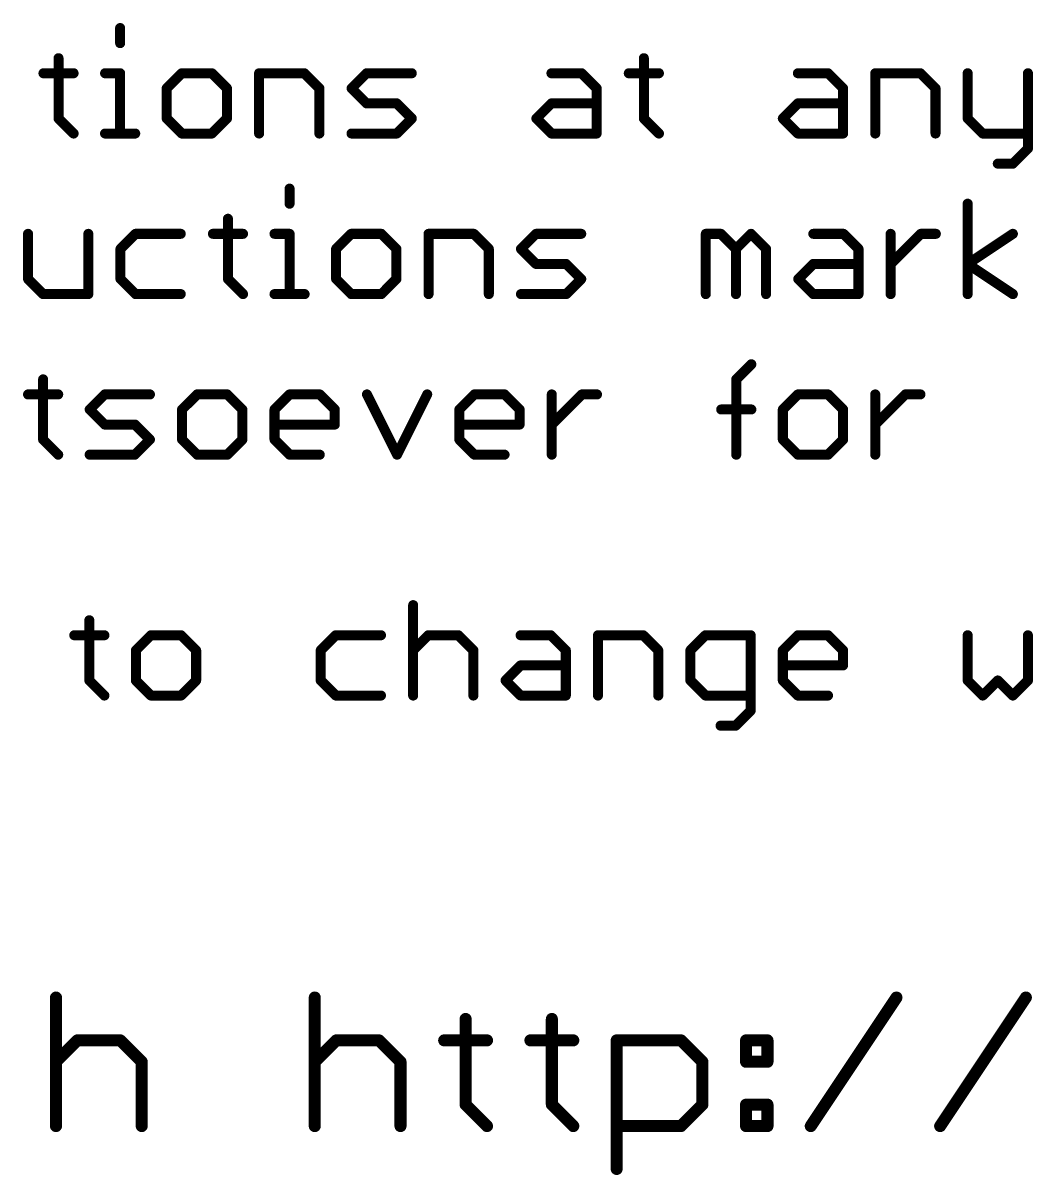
# Model space of a CAD drawing. Extents: x -20 to 130, y -23 to 56.
# Drawn here: x 47.83 to 60.61, y -23.4 to -8.83 of the extents above; entities that cross this region are included whole.
import ezdxf

# ---------------------------------------------------------------- set-up
doc = ezdxf.new("R2010")
doc.units = 0
doc.layers.add('1', color=22, linetype='CONTINUOUS')

msp = doc.modelspace()

# ---------------------------------------------------------------- linework, layer by layer
at = {"layer": '1'}
for points, const_width in [([(49.0873, -8.8889, 1), (49.0238, -8.8889)], 0.0635), ([(49.0238, -9.0795, 1), (49.0873, -9.0795)], 0.0635), ([(48.3077, -9.2702, 1), (48.2442, -9.2702)], 0.0635), ([(55.7139, -9.2702, 1), (55.6504, -9.2702)], 0.0635), ([(48.0853, -9.4291, 1), (48.0853, -9.4926)], 0.0635), ([(48.4666, -9.4926, 1), (48.4666, -9.4291)], 0.0635), ([(48.8649, -9.4291, 1), (48.8649, -9.4926)], 0.0635), ([(49.0873, -9.4609, 1), (49.0238, -9.4609)], 0.0635), ([(49.0556, -9.4926, 1), (49.0556, -9.4291)], 0.0635), ([(49.8352, -9.4291, 1), (49.8352, -9.4926)], 0.0635), ([(49.8576, -9.4833, 1), (49.8127, -9.4384)], 0.0635), ([(50.2389, -9.4384, 1), (50.194, -9.4833)], 0.0635), ([(50.2165, -9.4926, 1), (50.2165, -9.4291)], 0.0635), ([(50.8456, -9.4609, 1), (50.7821, -9.4609)], 0.0635), ([(50.8139, -9.4291, 1), (50.8139, -9.4926)], 0.0635), ([(51.4083, -9.4384, 1), (51.3634, -9.4833)], 0.0635), ([(51.3859, -9.4926, 1), (51.3859, -9.4291)], 0.0635), ([(52.174, -9.4291, 1), (52.174, -9.4926)], 0.0635), ([(52.1964, -9.4833, 1), (52.1515, -9.4384)], 0.0635), ([(52.7459, -9.4926, 1), (52.7459, -9.4291)], 0.0635), ([(54.5128, -9.4291, 1), (54.5128, -9.4926)], 0.0635), ([(54.9165, -9.4384, 1), (54.8716, -9.4833)], 0.0635), ([(54.8941, -9.4926, 1), (54.8941, -9.4291)], 0.0635), ([(55.4915, -9.4291, 1), (55.4915, -9.4926)], 0.0635), ([(55.8728, -9.4926, 1), (55.8728, -9.4291)], 0.0635), ([(57.6311, -9.4291, 1), (57.6311, -9.4926)], 0.0635), ([(58.0349, -9.4384, 1), (57.99, -9.4833)], 0.0635), ([(58.0125, -9.4926, 1), (58.0125, -9.4291)], 0.0635), ([(58.6416, -9.4609, 1), (58.5781, -9.4609)], 0.0635), ([(58.6099, -9.4291, 1), (58.6099, -9.4926)], 0.0635), ([(59.2043, -9.4384, 1), (59.1594, -9.4833)], 0.0635), ([(59.1819, -9.4926, 1), (59.1819, -9.4291)], 0.0635), ([(59.811, -9.4609, 1), (59.7475, -9.4609)], 0.0635), ([(60.5737, -9.4609, 1), (60.5102, -9.4609)], 0.0635), ([(49.6763, -9.6515, 1), (49.6127, -9.6515)], 0.0635), ([(49.622, -9.6291, 1), (49.667, -9.674)], 0.0635), ([(50.4389, -9.6515, 1), (50.3754, -9.6515)], 0.0635), ([(50.3847, -9.674, 1), (50.4296, -9.6291)], 0.0635), ([(51.6083, -9.6515, 1), (51.5448, -9.6515)], 0.0635), ([(51.5541, -9.674, 1), (51.599, -9.6291)], 0.0635), ([(52.0057, -9.6291, 1), (51.9608, -9.674)], 0.0635), ([(51.9608, -9.6291, 1), (52.0057, -9.674)], 0.0635), ([(55.1165, -9.6515, 1), (55.053, -9.6515)], 0.0635), ([(55.0623, -9.674, 1), (55.1072, -9.6291)], 0.0635), ([(58.2349, -9.6515, 1), (58.1714, -9.6515)], 0.0635), ([(58.1807, -9.674, 1), (58.2256, -9.6291)], 0.0635), ([(59.4043, -9.6515, 1), (59.3408, -9.6515)], 0.0635), ([(59.3501, -9.674, 1), (59.395, -9.6291)], 0.0635), ([(52.174, -9.8104, 1), (52.174, -9.8739)], 0.0635), ([(52.1515, -9.8646, 1), (52.1964, -9.8197)], 0.0635), ([(52.5777, -9.8197, 1), (52.5328, -9.8646)], 0.0635), ([(52.5553, -9.8739, 1), (52.5553, -9.8104)], 0.0635), ([(54.5128, -9.8104, 1), (54.5128, -9.8739)], 0.0635), ([(54.5352, -9.8646, 1), (54.4903, -9.8197)], 0.0635), ([(55.0847, -9.8739, 1), (55.0847, -9.8104)], 0.0635), ([(57.6311, -9.8104, 1), (57.6311, -9.8739)], 0.0635), ([(57.6536, -9.8646, 1), (57.6087, -9.8197)], 0.0635), ([(58.2031, -9.8739, 1), (58.2031, -9.8104)], 0.0635), ([(48.2442, -10.0328, 1), (48.3077, -10.0328)], 0.0635), ([(48.2984, -10.0104, 1), (48.2535, -10.0553)], 0.0635), ([(49.6127, -10.0328, 1), (49.6763, -10.0328)], 0.0635), ([(49.667, -10.0104, 1), (49.622, -10.0553)], 0.0635), ([(50.3754, -10.0328, 1), (50.4389, -10.0328)], 0.0635), ([(50.4296, -10.0553, 1), (50.3847, -10.0104)], 0.0635), ([(52.7684, -10.0553, 1), (52.7235, -10.0104)], 0.0635), ([(52.7235, -10.0553, 1), (52.7684, -10.0104)], 0.0635), ([(54.3445, -10.0104, 1), (54.2996, -10.0553)], 0.0635), ([(54.2996, -10.0104, 1), (54.3445, -10.0553)], 0.0635), ([(55.6504, -10.0328, 1), (55.7139, -10.0328)], 0.0635), ([(55.7046, -10.0104, 1), (55.6597, -10.0553)], 0.0635), ([(57.4629, -10.0104, 1), (57.418, -10.0553)], 0.0635), ([(57.418, -10.0104, 1), (57.4629, -10.0553)], 0.0635), ([(59.7475, -10.0328, 1), (59.811, -10.0328)], 0.0635), ([(59.8017, -10.0104, 1), (59.7568, -10.0553)], 0.0635), ([(48.4442, -10.246, 1), (48.4891, -10.201)], 0.0635), ([(48.8649, -10.1918, 1), (48.8649, -10.2553)], 0.0635), ([(49.0238, -10.2235, 1), (49.0873, -10.2235)], 0.0635), ([(49.2462, -10.2553, 1), (49.2462, -10.1918)], 0.0635), ([(49.8352, -10.1918, 1), (49.8352, -10.2553)], 0.0635), ([(49.8127, -10.246, 1), (49.8576, -10.201)], 0.0635), ([(50.194, -10.201, 1), (50.2389, -10.246)], 0.0635), ([(50.2165, -10.2553, 1), (50.2165, -10.1918)], 0.0635), ([(50.7821, -10.2235, 1), (50.8456, -10.2235)], 0.0635), ([(51.5448, -10.2235, 1), (51.6083, -10.2235)], 0.0635), ([(51.9833, -10.1918, 1), (51.9833, -10.2553)], 0.0635), ([(52.5328, -10.201, 1), (52.5777, -10.246)], 0.0635), ([(52.5553, -10.2553, 1), (52.5553, -10.1918)], 0.0635), ([(54.5128, -10.1918, 1), (54.5128, -10.2553)], 0.0635), ([(54.4903, -10.246, 1), (54.5352, -10.201)], 0.0635), ([(55.053, -10.2235, 1), (55.1165, -10.2235)], 0.0635), ([(55.0847, -10.2553, 1), (55.0847, -10.1918)], 0.0635), ([(55.8504, -10.246, 1), (55.8953, -10.201)], 0.0635), ([(57.6311, -10.1918, 1), (57.6311, -10.2553)], 0.0635), ([(57.6087, -10.246, 1), (57.6536, -10.201)], 0.0635), ([(58.1714, -10.2235, 1), (58.2349, -10.2235)], 0.0635), ([(58.2031, -10.2553, 1), (58.2031, -10.1918)], 0.0635), ([(58.5781, -10.2235, 1), (58.6416, -10.2235)], 0.0635), ([(59.3408, -10.2235, 1), (59.4043, -10.2235)], 0.0635), ([(59.9699, -10.1918, 1), (59.9699, -10.2553)], 0.0635), ([(59.9475, -10.246, 1), (59.9924, -10.201)], 0.0635), ([(60.5419, -10.2553, 1), (60.5419, -10.1918)], 0.0635), ([(60.5102, -10.4142, 1), (60.5737, -10.4142)], 0.0635), ([(60.5644, -10.4366, 1), (60.5195, -10.3917)], 0.0635), ([(60.1606, -10.5731, 1), (60.1606, -10.6366)], 0.0635), ([(60.3288, -10.5824, 1), (60.3737, -10.6273)], 0.0635), ([(60.3513, -10.6366, 1), (60.3513, -10.5731)], 0.0635), ([(51.2312, -10.9209, 1), (51.1677, -10.9209)], 0.0635), ([(59.811, -11.1115, 1), (59.7475, -11.1115)], 0.0635), ([(51.1677, -11.1115, 1), (51.2312, -11.1115)], 0.0635), ([(50.4516, -11.3022, 1), (50.3881, -11.3022)], 0.0635), ([(47.9222, -11.4929, 1), (47.8587, -11.4929)], 0.0635), ([(48.6848, -11.4929, 1), (48.6213, -11.4929)], 0.0635), ([(49.2505, -11.4611, 1), (49.2505, -11.5246)], 0.0635), ([(49.2729, -11.5153, 1), (49.228, -11.4704)], 0.0635), ([(49.8225, -11.5246, 1), (49.8225, -11.4611)], 0.0635), ([(50.2292, -11.4611, 1), (50.2292, -11.5246)], 0.0635), ([(50.6105, -11.5246, 1), (50.6105, -11.4611)], 0.0635), ([(51.0088, -11.4611, 1), (51.0088, -11.5246)], 0.0635), ([(51.2312, -11.4929, 1), (51.1677, -11.4929)], 0.0635), ([(51.1995, -11.5246, 1), (51.1995, -11.4611)], 0.0635), ([(51.9791, -11.4611, 1), (51.9791, -11.5246)], 0.0635), ([(52.0015, -11.5153, 1), (51.9566, -11.4704)], 0.0635), ([(52.3828, -11.4704, 1), (52.3379, -11.5153)], 0.0635), ([(52.3604, -11.5246, 1), (52.3604, -11.4611)], 0.0635), ([(52.9895, -11.4929, 1), (52.926, -11.4929)], 0.0635), ([(52.9578, -11.4611, 1), (52.9578, -11.5246)], 0.0635), ([(53.5522, -11.4704, 1), (53.5073, -11.5153)], 0.0635), ([(53.5298, -11.5246, 1), (53.5298, -11.4611)], 0.0635), ([(54.3178, -11.4611, 1), (54.3178, -11.5246)], 0.0635), ([(54.3403, -11.5153, 1), (54.2954, -11.4704)], 0.0635), ([(54.8898, -11.5246, 1), (54.8898, -11.4611)], 0.0635), ([(56.4977, -11.4929, 1), (56.4342, -11.4929)], 0.0635), ([(56.466, -11.4611, 1), (56.466, -11.5246)], 0.0635), ([(56.6791, -11.4704, 1), (56.6342, -11.5153)], 0.0635), ([(56.6566, -11.5246, 1), (56.6566, -11.4611)], 0.0635), ([(57.0604, -11.4704, 1), (57.0155, -11.5153)], 0.0635), ([(57.0604, -11.5153, 1), (57.0155, -11.4704)], 0.0635), ([(57.826, -11.4611, 1), (57.826, -11.5246)], 0.0635), ([(58.2298, -11.4704, 1), (58.1849, -11.5153)], 0.0635), ([(58.2074, -11.5246, 1), (58.2074, -11.4611)], 0.0635), ([(58.8365, -11.4929, 1), (58.773, -11.4929)], 0.0635), ([(59.1861, -11.4611, 1), (59.1861, -11.5246)], 0.0635), ([(59.2085, -11.5153, 1), (59.1636, -11.4704)], 0.0635), ([(59.3768, -11.5246, 1), (59.3768, -11.4611)], 0.0635), ([(60.3689, -11.5193, 1), (60.3336, -11.4664)], 0.0635), ([(49.0916, -11.6835, 1), (49.0281, -11.6835)], 0.0635), ([(49.0373, -11.6611, 1), (49.0823, -11.706)], 0.0635), ([(51.8201, -11.6835, 1), (51.7566, -11.6835)], 0.0635), ([(51.7659, -11.6611, 1), (51.8108, -11.706)], 0.0635), ([(52.5828, -11.6835, 1), (52.5193, -11.6835)], 0.0635), ([(52.5286, -11.706, 1), (52.5735, -11.6611)], 0.0635), ([(53.7522, -11.6835, 1), (53.6887, -11.6835)], 0.0635), ([(53.698, -11.706, 1), (53.7429, -11.6611)], 0.0635), ([(54.1496, -11.6611, 1), (54.1047, -11.706)], 0.0635), ([(54.1047, -11.6611, 1), (54.1496, -11.706)], 0.0635), ([(56.8791, -11.6835, 1), (56.8156, -11.6835)], 0.0635), ([(56.8249, -11.6611, 1), (56.8698, -11.706)], 0.0635), ([(56.8249, -11.706, 1), (56.8698, -11.6611)], 0.0635), ([(57.2604, -11.6835, 1), (57.1969, -11.6835)], 0.0635), ([(57.2062, -11.706, 1), (57.2511, -11.6611)], 0.0635), ([(58.4298, -11.6835, 1), (58.3663, -11.6835)], 0.0635), ([(58.3756, -11.706, 1), (58.4205, -11.6611)], 0.0635), ([(54.3178, -11.8424, 1), (54.3178, -11.9059)], 0.0635), ([(54.2954, -11.8966, 1), (54.3403, -11.8517)], 0.0635), ([(54.7216, -11.8517, 1), (54.6767, -11.8966)], 0.0635), ([(54.6992, -11.9059, 1), (54.6992, -11.8424)], 0.0635), ([(57.826, -11.8424, 1), (57.826, -11.9059)], 0.0635), ([(57.8485, -11.8966, 1), (57.8036, -11.8517)], 0.0635), ([(58.398, -11.9059, 1), (58.398, -11.8424)], 0.0635), ([(58.7823, -11.8517, 1), (58.8272, -11.8966)], 0.0635), ([(59.7969, -11.8478, 1), (59.7617, -11.9006)], 0.0635), ([(59.7617, -11.8478, 1), (59.7969, -11.9006)], 0.0635), ([(47.8587, -12.0648, 1), (47.9222, -12.0648)], 0.0635), ([(47.9129, -12.0424, 1), (47.868, -12.0873)], 0.0635), ([(49.0823, -12.0424, 1), (49.0373, -12.0873)], 0.0635), ([(49.0281, -12.0648, 1), (49.0916, -12.0648)], 0.0635), ([(50.3881, -12.0648, 1), (50.4516, -12.0648)], 0.0635), ([(50.4423, -12.0424, 1), (50.3974, -12.0873)], 0.0635), ([(51.7566, -12.0648, 1), (51.8201, -12.0648)], 0.0635), ([(51.8108, -12.0424, 1), (51.7659, -12.0873)], 0.0635), ([(52.5193, -12.0648, 1), (52.5828, -12.0648)], 0.0635), ([(52.5735, -12.0873, 1), (52.5286, -12.0424)], 0.0635), ([(54.9123, -12.0873, 1), (54.8674, -12.0424)], 0.0635), ([(54.8674, -12.0873, 1), (54.9123, -12.0424)], 0.0635), ([(57.6578, -12.0424, 1), (57.6129, -12.0873)], 0.0635), ([(57.6129, -12.0424, 1), (57.6578, -12.0873)], 0.0635), ([(48.0811, -12.2238, 1), (48.0811, -12.2873)], 0.0635), ([(48.0586, -12.278, 1), (48.1035, -12.233)], 0.0635), ([(48.6213, -12.2555, 1), (48.6848, -12.2555)], 0.0635), ([(48.6531, -12.2873, 1), (48.6531, -12.2238)], 0.0635), ([(49.2505, -12.2238, 1), (49.2505, -12.2873)], 0.0635), ([(49.228, -12.278, 1), (49.2729, -12.233)], 0.0635), ([(49.8225, -12.2873, 1), (49.8225, -12.2238)], 0.0635), ([(50.5881, -12.278, 1), (50.633, -12.233)], 0.0635), ([(51.0088, -12.2238, 1), (51.0088, -12.2873)], 0.0635), ([(51.1677, -12.2555, 1), (51.2312, -12.2555)], 0.0635), ([(51.3901, -12.2873, 1), (51.3901, -12.2238)], 0.0635), ([(51.9791, -12.2238, 1), (51.9791, -12.2873)], 0.0635), ([(51.9566, -12.278, 1), (52.0015, -12.233)], 0.0635), ([(52.3379, -12.233, 1), (52.3828, -12.278)], 0.0635), ([(52.3604, -12.2873, 1), (52.3604, -12.2238)], 0.0635), ([(52.926, -12.2555, 1), (52.9895, -12.2555)], 0.0635), ([(53.6887, -12.2555, 1), (53.7522, -12.2555)], 0.0635), ([(54.1272, -12.2238, 1), (54.1272, -12.2873)], 0.0635), ([(54.6767, -12.233, 1), (54.7216, -12.278)], 0.0635), ([(54.6992, -12.2873, 1), (54.6992, -12.2238)], 0.0635), ([(56.4342, -12.2555, 1), (56.4977, -12.2555)], 0.0635), ([(56.8156, -12.2555, 1), (56.8791, -12.2555)], 0.0635), ([(57.1969, -12.2555, 1), (57.2604, -12.2555)], 0.0635), ([(57.826, -12.2238, 1), (57.826, -12.2873)], 0.0635), ([(57.8036, -12.278, 1), (57.8485, -12.233)], 0.0635), ([(58.3663, -12.2555, 1), (58.4298, -12.2555)], 0.0635), ([(58.398, -12.2873, 1), (58.398, -12.2238)], 0.0635), ([(58.773, -12.2555, 1), (58.8365, -12.2555)], 0.0635), ([(59.7475, -12.2555, 1), (59.811, -12.2555)], 0.0635), ([(60.3336, -12.2819, 1), (60.3689, -12.2291)], 0.0635), ([(57.0647, -13.166, 1), (57.0197, -13.1211)], 0.0635), ([(48.1128, -13.3342, 1), (48.0493, -13.3342)], 0.0635), ([(56.8833, -13.3342, 1), (56.8198, -13.3342)], 0.0635), ([(56.8291, -13.3117, 1), (56.874, -13.3566)], 0.0635), ([(47.8904, -13.4931, 1), (47.8904, -13.5566)], 0.0635), ([(48.2717, -13.5566, 1), (48.2717, -13.4931)], 0.0635), ([(48.8607, -13.4931, 1), (48.8607, -13.5566)], 0.0635), ([(48.8831, -13.5473, 1), (48.8382, -13.5024)], 0.0635), ([(49.4326, -13.5566, 1), (49.4326, -13.4931)], 0.0635), ([(50.0301, -13.4931, 1), (50.0301, -13.5566)], 0.0635), ([(50.0525, -13.5473, 1), (50.0076, -13.5024)], 0.0635), ([(50.4338, -13.5024, 1), (50.3889, -13.5473)], 0.0635), ([(50.4114, -13.5566, 1), (50.4114, -13.4931)], 0.0635), ([(51.1995, -13.4931, 1), (51.1995, -13.5566)], 0.0635), ([(51.2219, -13.5473, 1), (51.177, -13.5024)], 0.0635), ([(51.6032, -13.5024, 1), (51.5583, -13.5473)], 0.0635), ([(51.5808, -13.5566, 1), (51.5808, -13.4931)], 0.0635), ([(52.2066, -13.5107, 1), (52.1498, -13.539)], 0.0635), ([(52.9692, -13.539, 1), (52.9124, -13.5107)], 0.0635), ([(53.5382, -13.4931, 1), (53.5382, -13.5566)], 0.0635), ([(53.5607, -13.5473, 1), (53.5158, -13.5024)], 0.0635), ([(53.942, -13.5024, 1), (53.8971, -13.5473)], 0.0635), ([(53.9196, -13.5566, 1), (53.9196, -13.4931)], 0.0635), ([(54.5487, -13.5249, 1), (54.4852, -13.5249)], 0.0635), ([(54.8983, -13.4931, 1), (54.8983, -13.5566)], 0.0635), ([(54.9208, -13.5473, 1), (54.8759, -13.5024)], 0.0635), ([(55.089, -13.5566, 1), (55.089, -13.4931)], 0.0635), ([(57.6311, -13.4931, 1), (57.6311, -13.5566)], 0.0635), ([(57.6536, -13.5473, 1), (57.6087, -13.5024)], 0.0635), ([(58.0349, -13.5024, 1), (57.99, -13.5473)], 0.0635), ([(58.0125, -13.5566, 1), (58.0125, -13.4931)], 0.0635), ([(58.6416, -13.5249, 1), (58.5781, -13.5249)], 0.0635), ([(58.9912, -13.4931, 1), (58.9912, -13.5566)], 0.0635), ([(59.0136, -13.5473, 1), (58.9687, -13.5024)], 0.0635), ([(59.1819, -13.5566, 1), (59.1819, -13.4931)], 0.0635), ([(48.6924, -13.6931, 1), (48.6475, -13.738)], 0.0635), ([(48.6475, -13.6931, 1), (48.6924, -13.738)], 0.0635), ([(49.8711, -13.7155, 1), (49.8076, -13.7155)], 0.0635), ([(49.8169, -13.6931, 1), (49.8618, -13.738)], 0.0635), ([(50.6338, -13.7155, 1), (50.5703, -13.7155)], 0.0635), ([(50.5796, -13.738, 1), (50.6245, -13.6931)], 0.0635), ([(51.0405, -13.7155, 1), (50.977, -13.7155)], 0.0635), ([(50.9863, -13.6931, 1), (51.0312, -13.738)], 0.0635), ([(51.8032, -13.7155, 1), (51.7397, -13.7155)], 0.0635), ([(51.749, -13.738, 1), (51.7939, -13.6931)], 0.0635), ([(53.3793, -13.7155, 1), (53.3158, -13.7155)], 0.0635), ([(53.3251, -13.6931, 1), (53.37, -13.738)], 0.0635), ([(54.142, -13.7155, 1), (54.0785, -13.7155)], 0.0635), ([(54.0878, -13.738, 1), (54.1327, -13.6931)], 0.0635), ([(56.6609, -13.6838, 1), (56.6609, -13.7473)], 0.0635), ([(57.0422, -13.7473, 1), (57.0422, -13.6838)], 0.0635), ([(57.4722, -13.7155, 1), (57.4087, -13.7155)], 0.0635), ([(57.418, -13.6931, 1), (57.4629, -13.738)], 0.0635), ([(58.2349, -13.7155, 1), (58.1714, -13.7155)], 0.0635), ([(58.1807, -13.738, 1), (58.2256, -13.6931)], 0.0635), ([(48.8607, -13.8744, 1), (48.8607, -13.9379)], 0.0635), ([(49.2644, -13.8837, 1), (49.2195, -13.9286)], 0.0635), ([(49.242, -13.9379, 1), (49.242, -13.8744)], 0.0635), ([(51.0088, -13.8744, 1), (51.0088, -13.9379)], 0.0635), ([(51.7714, -13.9379, 1), (51.7714, -13.8744)], 0.0635), ([(53.3476, -13.8744, 1), (53.3476, -13.9379)], 0.0635), ([(54.1102, -13.9379, 1), (54.1102, -13.8744)], 0.0635), ([(48.8382, -13.9286, 1), (48.8831, -13.8837)], 0.0635), ([(51.7397, -13.9062, 1), (51.8032, -13.9062)], 0.0635), ([(54.0785, -13.9062, 1), (54.142, -13.9062)], 0.0635), ([(54.4945, -13.8837, 1), (54.5394, -13.9286)], 0.0635), ([(58.5874, -13.8837, 1), (58.6323, -13.9286)], 0.0635), ([(48.0493, -14.0968, 1), (48.1128, -14.0968)], 0.0635), ([(48.1035, -14.0744, 1), (48.0586, -14.1193)], 0.0635), ([(49.4551, -14.1193, 1), (49.4102, -14.0744)], 0.0635), ([(49.4102, -14.1193, 1), (49.4551, -14.0744)], 0.0635), ([(49.8076, -14.0968, 1), (49.8711, -14.0968)], 0.0635), ([(49.8618, -14.0744, 1), (49.8169, -14.1193)], 0.0635), ([(50.5703, -14.0968, 1), (50.6338, -14.0968)], 0.0635), ([(50.6245, -14.1193, 1), (50.5796, -14.0744)], 0.0635), ([(50.977, -14.0968, 1), (51.0405, -14.0968)], 0.0635), ([(51.0312, -14.0744, 1), (50.9863, -14.1193)], 0.0635), ([(53.3158, -14.0968, 1), (53.3793, -14.0968)], 0.0635), ([(53.37, -14.0744, 1), (53.3251, -14.1193)], 0.0635), ([(57.4087, -14.0968, 1), (57.4722, -14.0968)], 0.0635), ([(57.4629, -14.0744, 1), (57.418, -14.1193)], 0.0635), ([(58.1714, -14.0968, 1), (58.2349, -14.0968)], 0.0635), ([(58.2256, -14.1193, 1), (58.1807, -14.0744)], 0.0635), ([(48.2493, -14.31, 1), (48.2942, -14.265)], 0.0635), ([(48.67, -14.2558, 1), (48.67, -14.3193)], 0.0635), ([(49.2195, -14.265, 1), (49.2644, -14.31)], 0.0635), ([(49.242, -14.3193, 1), (49.242, -14.2558)], 0.0635), ([(50.0301, -14.2558, 1), (50.0301, -14.3193)], 0.0635), ([(50.0076, -14.31, 1), (50.0525, -14.265)], 0.0635), ([(50.3889, -14.265, 1), (50.4338, -14.31)], 0.0635), ([(50.4114, -14.3193, 1), (50.4114, -14.2558)], 0.0635), ([(51.1995, -14.2558, 1), (51.1995, -14.3193)], 0.0635), ([(51.177, -14.31, 1), (51.2219, -14.265)], 0.0635), ([(51.5808, -14.3193, 1), (51.5808, -14.2558)], 0.0635), ([(52.5311, -14.2733, 1), (52.5879, -14.3017)], 0.0635), ([(52.5311, -14.3017, 1), (52.5879, -14.2733)], 0.0635), ([(53.5382, -14.2558, 1), (53.5382, -14.3193)], 0.0635), ([(53.5158, -14.31, 1), (53.5607, -14.265)], 0.0635), ([(53.9196, -14.3193, 1), (53.9196, -14.2558)], 0.0635), ([(54.4852, -14.2875, 1), (54.5487, -14.2875)], 0.0635), ([(56.8198, -14.2875, 1), (56.8833, -14.2875)], 0.0635), ([(57.6311, -14.2558, 1), (57.6311, -14.3193)], 0.0635), ([(57.6087, -14.31, 1), (57.6536, -14.265)], 0.0635), ([(57.99, -14.265, 1), (58.0349, -14.31)], 0.0635), ([(58.0125, -14.3193, 1), (58.0125, -14.2558)], 0.0635), ([(58.5781, -14.2875, 1), (58.6416, -14.2875)], 0.0635), ([(52.7946, -16.1915, 1), (52.7311, -16.1915)], 0.0635), ([(48.6975, -16.3822, 1), (48.634, -16.3822)], 0.0635), ([(48.4751, -16.5411, 1), (48.4751, -16.6046)], 0.0635), ([(48.8564, -16.6046, 1), (48.8564, -16.5411)], 0.0635), ([(49.4454, -16.5411, 1), (49.4454, -16.6046)], 0.0635), ([(49.4678, -16.5953, 1), (49.4229, -16.5504)], 0.0635), ([(49.8491, -16.5504, 1), (49.8042, -16.5953)], 0.0635), ([(49.8267, -16.6046, 1), (49.8267, -16.5411)], 0.0635), ([(51.7842, -16.5411, 1), (51.7842, -16.6046)], 0.0635), ([(51.8066, -16.5953, 1), (51.7617, -16.5504)], 0.0635), ([(52.3561, -16.6046, 1), (52.3561, -16.5411)], 0.0635), ([(52.9535, -16.5411, 1), (52.9535, -16.6046)], 0.0635), ([(52.976, -16.5953, 1), (52.9311, -16.5504)], 0.0635), ([(53.3573, -16.5504, 1), (53.3124, -16.5953)], 0.0635), ([(53.3349, -16.6046, 1), (53.3349, -16.5411)], 0.0635), ([(54.1229, -16.5411, 1), (54.1229, -16.6046)], 0.0635), ([(54.5267, -16.5504, 1), (54.4818, -16.5953)], 0.0635), ([(54.5043, -16.6046, 1), (54.5043, -16.5411)], 0.0635), ([(55.1334, -16.5729, 1), (55.0699, -16.5729)], 0.0635), ([(55.1017, -16.5411, 1), (55.1017, -16.6046)], 0.0635), ([(55.6961, -16.5504, 1), (55.6512, -16.5953)], 0.0635), ([(55.6737, -16.6046, 1), (55.6737, -16.5411)], 0.0635), ([(56.4617, -16.5411, 1), (56.4617, -16.6046)], 0.0635), ([(56.4842, -16.5953, 1), (56.4393, -16.5504)], 0.0635), ([(57.0655, -16.5729, 1), (57.002, -16.5729)], 0.0635), ([(57.0337, -16.6046, 1), (57.0337, -16.5411)], 0.0635), ([(57.6311, -16.5411, 1), (57.6311, -16.6046)], 0.0635), ([(57.6536, -16.5953, 1), (57.6087, -16.5504)], 0.0635), ([(58.0349, -16.5504, 1), (57.99, -16.5953)], 0.0635), ([(58.0125, -16.6046, 1), (58.0125, -16.5411)], 0.0635), ([(59.811, -16.5729, 1), (59.7475, -16.5729)], 0.0635), ([(60.5737, -16.5729, 1), (60.5102, -16.5729)], 0.0635), ([(49.2864, -16.7635, 1), (49.2229, -16.7635)], 0.0635), ([(49.2322, -16.7411, 1), (49.2771, -16.786)], 0.0635), ([(50.0491, -16.7635, 1), (49.9856, -16.7635)], 0.0635), ([(49.9949, -16.786, 1), (50.0398, -16.7411)], 0.0635), ([(51.6252, -16.7635, 1), (51.5617, -16.7635)], 0.0635), ([(51.571, -16.7411, 1), (51.6159, -16.786)], 0.0635), ([(52.7404, -16.7411, 1), (52.7853, -16.786)], 0.0635), ([(53.5573, -16.7635, 1), (53.4938, -16.7635)], 0.0635), ([(53.5031, -16.786, 1), (53.548, -16.7411)], 0.0635), ([(54.7267, -16.7635, 1), (54.6632, -16.7635)], 0.0635), ([(54.6725, -16.786, 1), (54.7174, -16.7411)], 0.0635), ([(55.8961, -16.7635, 1), (55.8326, -16.7635)], 0.0635), ([(55.8419, -16.786, 1), (55.8868, -16.7411)], 0.0635), ([(56.3028, -16.7635, 1), (56.2393, -16.7635)], 0.0635), ([(56.2486, -16.7411, 1), (56.2935, -16.786)], 0.0635), ([(57.4722, -16.7635, 1), (57.4087, -16.7635)], 0.0635), ([(57.418, -16.7411, 1), (57.4629, -16.786)], 0.0635), ([(58.2349, -16.7635, 1), (58.1714, -16.7635)], 0.0635), ([(58.1807, -16.786, 1), (58.2256, -16.7411)], 0.0635), ([(54.1229, -16.9224, 1), (54.1229, -16.9859)], 0.0635), ([(54.1454, -16.9766, 1), (54.1005, -16.9317)], 0.0635), ([(54.6949, -16.9859, 1), (54.6949, -16.9224)], 0.0635), ([(57.4405, -16.9224, 1), (57.4405, -16.9859)], 0.0635), ([(58.2031, -16.9859, 1), (58.2031, -16.9224)], 0.0635), ([(58.1714, -16.9542, 1), (58.2349, -16.9542)], 0.0635), ([(48.634, -17.1448, 1), (48.6975, -17.1448)], 0.0635), ([(48.6882, -17.1224, 1), (48.6433, -17.1673)], 0.0635), ([(49.2229, -17.1448, 1), (49.2864, -17.1448)], 0.0635), ([(49.2771, -17.1224, 1), (49.2322, -17.1673)], 0.0635), ([(49.9856, -17.1448, 1), (50.0491, -17.1448)], 0.0635), ([(50.0398, -17.1673, 1), (49.9949, -17.1224)], 0.0635), ([(51.5617, -17.1448, 1), (51.6252, -17.1448)], 0.0635), ([(51.6159, -17.1224, 1), (51.571, -17.1673)], 0.0635), ([(53.9547, -17.1224, 1), (53.9098, -17.1673)], 0.0635), ([(53.9098, -17.1224, 1), (53.9547, -17.1673)], 0.0635), ([(56.2393, -17.1448, 1), (56.3028, -17.1448)], 0.0635), ([(56.2935, -17.1224, 1), (56.2486, -17.1673)], 0.0635), ([(57.4087, -17.1448, 1), (57.4722, -17.1448)], 0.0635), ([(57.4629, -17.1224, 1), (57.418, -17.1673)], 0.0635), ([(59.7475, -17.1448, 1), (59.811, -17.1448)], 0.0635), ([(59.8017, -17.1224, 1), (59.7568, -17.1673)], 0.0635), ([(60.183, -17.1224, 1), (60.1381, -17.1673)], 0.0635), ([(60.183, -17.1673, 1), (60.1381, -17.1224)], 0.0635), ([(60.5102, -17.1448, 1), (60.5737, -17.1448)], 0.0635), ([(60.5644, -17.1673, 1), (60.5195, -17.1224)], 0.0635), ([(48.834, -17.358, 1), (48.8789, -17.313)], 0.0635), ([(49.4454, -17.3038, 1), (49.4454, -17.3672)], 0.0635), ([(49.4229, -17.358, 1), (49.4678, -17.313)], 0.0635), ([(49.8042, -17.313, 1), (49.8491, -17.358)], 0.0635), ([(49.8267, -17.3672, 1), (49.8267, -17.3038)], 0.0635), ([(51.7842, -17.3038, 1), (51.7842, -17.3672)], 0.0635), ([(51.7617, -17.358, 1), (51.8066, -17.313)], 0.0635), ([(52.3561, -17.3672, 1), (52.3561, -17.3038)], 0.0635), ([(52.7311, -17.3355, 1), (52.7946, -17.3355)], 0.0635), ([(53.4938, -17.3355, 1), (53.5573, -17.3355)], 0.0635), ([(54.1229, -17.3038, 1), (54.1229, -17.3672)], 0.0635), ([(54.1005, -17.358, 1), (54.1454, -17.313)], 0.0635), ([(54.6632, -17.3355, 1), (54.7267, -17.3355)], 0.0635), ([(54.6949, -17.3672, 1), (54.6949, -17.3038)], 0.0635), ([(55.0699, -17.3355, 1), (55.1334, -17.3355)], 0.0635), ([(55.8326, -17.3355, 1), (55.8961, -17.3355)], 0.0635), ([(56.4617, -17.3038, 1), (56.4617, -17.3672)], 0.0635), ([(56.4393, -17.358, 1), (56.4842, -17.313)], 0.0635), ([(57.0337, -17.3672, 1), (57.0337, -17.3038)], 0.0635), ([(57.6311, -17.3038, 1), (57.6311, -17.3672)], 0.0635), ([(57.6087, -17.358, 1), (57.6536, -17.313)], 0.0635), ([(58.0125, -17.3672, 1), (58.0125, -17.3038)], 0.0635), ([(59.9475, -17.313, 1), (59.9924, -17.358)], 0.0635), ([(59.9475, -17.358, 1), (59.9924, -17.313)], 0.0635), ([(60.3288, -17.313, 1), (60.3737, -17.358)], 0.0635), ([(60.3288, -17.358, 1), (60.3737, -17.313)], 0.0635), ([(57.0562, -17.5486, 1), (57.0113, -17.5037)], 0.0635), ([(57.002, -17.5262, 1), (57.0655, -17.5262)], 0.0635), ([(56.6524, -17.6851, 1), (56.6524, -17.7486)], 0.0635), ([(56.8206, -17.6944, 1), (56.8655, -17.7393)], 0.0635), ([(56.8431, -17.7486, 1), (56.8431, -17.6851)], 0.0635), ([(48.282, -21.1568, 1), (48.2058, -21.1568)], 0.0762), ([(51.5563, -21.1568, 1), (51.4801, -21.1568)], 0.0762), ([(58.9103, -21.1779, 1), (58.8469, -21.1357)], 0.0762), ([(60.5475, -21.1779, 1), (60.4841, -21.1357)], 0.0762), ([(53.4646, -21.428, 1), (53.3884, -21.428)], 0.0762), ([(54.5561, -21.428, 1), (54.4799, -21.428)], 0.0762), ([(48.5151, -21.661, 1), (48.5151, -21.7372)], 0.0762), ([(48.542, -21.7261, 1), (48.4881, -21.6722)], 0.0762), ([(49.0843, -21.6722, 1), (49.0305, -21.7261)], 0.0762), ([(49.0574, -21.7372, 1), (49.0574, -21.661)], 0.0762), ([(51.7894, -21.661, 1), (51.7894, -21.7372)], 0.0762), ([(51.8163, -21.7261, 1), (51.7624, -21.6722)], 0.0762), ([(52.3587, -21.6722, 1), (52.3048, -21.7261)], 0.0762), ([(52.3317, -21.7372, 1), (52.3317, -21.661)], 0.0762), ([(53.1554, -21.661, 1), (53.1554, -21.7372)], 0.0762), ([(53.6977, -21.7372, 1), (53.6977, -21.661)], 0.0762), ([(54.2468, -21.661, 1), (54.2468, -21.7372)], 0.0762), ([(54.7891, -21.7372, 1), (54.7891, -21.661)], 0.0762), ([(55.3763, -21.6991, 1), (55.3001, -21.6991)], 0.0762), ([(55.3382, -21.661, 1), (55.3382, -21.7372)], 0.0762), ([(56.1787, -21.6722, 1), (56.1248, -21.7261)], 0.0762), ([(56.1517, -21.7372, 1), (56.1517, -21.661)], 0.0762), ([(56.9754, -21.661, 1), (56.9754, -21.7372)], 0.0762), ([(57.0135, -21.6991, 1), (56.9373, -21.6991)], 0.0762), ([(57.2847, -21.6991, 1), (57.2085, -21.6991)], 0.0762), ([(57.2466, -21.7372, 1), (57.2466, -21.661)], 0.0762), ([(48.217, -21.9434, 1), (48.2708, -21.9972)], 0.0762), ([(49.3667, -21.9703, 1), (49.2905, -21.9703)], 0.0762), ([(49.3016, -21.9972, 1), (49.3555, -21.9434)], 0.0762), ([(51.4913, -21.9434, 1), (51.5452, -21.9972)], 0.0762), ([(52.641, -21.9703, 1), (52.5648, -21.9703)], 0.0762), ([(52.5759, -21.9972, 1), (52.6298, -21.9434)], 0.0762), ([(56.461, -21.9703, 1), (56.3848, -21.9703)], 0.0762), ([(56.396, -21.9972, 1), (56.4498, -21.9434)], 0.0762), ([(56.9754, -21.9322, 1), (56.9754, -22.0084)], 0.0762), ([(56.9373, -21.9703, 1), (57.0135, -21.9703)], 0.0762), ([(57.2085, -21.9703, 1), (57.2847, -21.9703)], 0.0762), ([(57.2466, -22.0084, 1), (57.2466, -21.9322)], 0.0762), ([(53.4535, -22.4857, 1), (53.3996, -22.5396)], 0.0762), ([(54.5449, -22.4857, 1), (54.491, -22.5396)], 0.0762), ([(56.4498, -22.5396, 1), (56.396, -22.4857)], 0.0762), ([(56.9754, -22.4745, 1), (56.9754, -22.5507)], 0.0762), ([(57.0135, -22.5126, 1), (56.9373, -22.5126)], 0.0762), ([(57.2847, -22.5126, 1), (57.2085, -22.5126)], 0.0762), ([(57.2466, -22.5507, 1), (57.2466, -22.4745)], 0.0762), ([(53.3884, -22.5126, 1), (53.4646, -22.5126)], 0.0762), ([(54.4799, -22.5126, 1), (54.5561, -22.5126)], 0.0762), ([(56.3848, -22.5126, 1), (56.461, -22.5126)], 0.0762), ([(53.6708, -22.8107, 1), (53.7246, -22.7569)], 0.0762), ([(54.7622, -22.8107, 1), (54.8161, -22.7569)], 0.0762), ([(55.3382, -22.7457, 1), (55.3382, -22.8219)], 0.0762), ([(56.1248, -22.7569, 1), (56.1787, -22.8107)], 0.0762), ([(56.1517, -22.8219, 1), (56.1517, -22.7457)], 0.0762), ([(56.9754, -22.7457, 1), (56.9754, -22.8219)], 0.0762), ([(57.2466, -22.8219, 1), (57.2466, -22.7457)], 0.0762), ([(57.7623, -22.7627, 1), (57.8257, -22.8049)], 0.0762), ([(59.3994, -22.7627, 1), (59.4628, -22.8049)], 0.0762), ([(48.2058, -22.7838, 1), (48.282, -22.7838)], 0.0762), ([(49.2905, -22.7838, 1), (49.3667, -22.7838)], 0.0762), ([(51.4801, -22.7838, 1), (51.5563, -22.7838)], 0.0762), ([(52.5648, -22.7838, 1), (52.641, -22.7838)], 0.0762), ([(56.9373, -22.7838, 1), (57.0135, -22.7838)], 0.0762), ([(57.2085, -22.7838, 1), (57.2847, -22.7838)], 0.0762), ([(55.3001, -23.3261, 1), (55.3763, -23.3261)], 0.0762)]:
    msp.add_lwpolyline(points, format="xyb", dxfattribs=dict(at, const_width=const_width))
for points, const_width in [([(49.0556, -8.8889), (49.0556, -9.0795)], 0.127), ([(48.276, -9.2702), (48.276, -10.0328)], 0.127), ([(55.6821, -9.2702), (55.6821, -10.0328)], 0.127), ([(48.0853, -9.4609), (48.4666, -9.4609)], 0.127), ([(48.8649, -9.4609), (49.0556, -9.4609)], 0.127), ([(49.0556, -9.4609), (49.0556, -10.2235)], 0.127), ([(49.8352, -9.4609), (49.6445, -9.6515)], 0.127), ([(50.2165, -9.4609), (49.8352, -9.4609)], 0.127), ([(50.4072, -9.6515), (50.2165, -9.4609)], 0.127), ([(50.8139, -10.2235), (50.8139, -9.4609)], 0.127), ([(50.8139, -9.4609), (51.3859, -9.4609)], 0.127), ([(51.3859, -9.4609), (51.5765, -9.6515)], 0.127), ([(51.9833, -9.6515), (52.174, -9.4609)], 0.127), ([(52.174, -9.4609), (52.7459, -9.4609)], 0.127), ([(54.5128, -9.4609), (54.8941, -9.4609)], 0.127), ([(54.8941, -9.4609), (55.0847, -9.6515)], 0.127), ([(55.4915, -9.4609), (55.8728, -9.4609)], 0.127), ([(57.6311, -9.4609), (58.0125, -9.4609)], 0.127), ([(58.0125, -9.4609), (58.2031, -9.6515)], 0.127), ([(58.6099, -10.2235), (58.6099, -9.4609)], 0.127), ([(58.6099, -9.4609), (59.1819, -9.4609)], 0.127), ([(59.1819, -9.4609), (59.3725, -9.6515)], 0.127), ([(59.7793, -9.4609), (59.7793, -10.0328)], 0.127), ([(60.5419, -9.4609), (60.5419, -10.4142)], 0.127), ([(49.6445, -9.6515), (49.6445, -10.0328)], 0.127), ([(50.4072, -10.0328), (50.4072, -9.6515)], 0.127), ([(51.5765, -9.6515), (51.5765, -10.2235)], 0.127), ([(52.174, -9.8422), (51.9833, -9.6515)], 0.127), ([(55.0847, -9.6515), (55.0847, -10.2235)], 0.127), ([(58.2031, -9.6515), (58.2031, -10.2235)], 0.127), ([(59.3725, -9.6515), (59.3725, -10.2235)], 0.127), ([(52.5553, -9.8422), (52.174, -9.8422)], 0.127), ([(52.7459, -10.0328), (52.5553, -9.8422)], 0.127), ([(54.3221, -10.0328), (54.5128, -9.8422)], 0.127), ([(54.5128, -9.8422), (55.0847, -9.8422)], 0.127), ([(57.4405, -10.0328), (57.6311, -9.8422)], 0.127), ([(57.6311, -9.8422), (58.2031, -9.8422)], 0.127), ([(48.276, -10.0328), (48.4666, -10.2235)], 0.127), ([(49.6445, -10.0328), (49.8352, -10.2235)], 0.127), ([(50.2165, -10.2235), (50.4072, -10.0328)], 0.127), ([(52.5553, -10.2235), (52.7459, -10.0328)], 0.127), ([(54.5128, -10.2235), (54.3221, -10.0328)], 0.127), ([(55.6821, -10.0328), (55.8728, -10.2235)], 0.127), ([(57.6311, -10.2235), (57.4405, -10.0328)], 0.127), ([(59.7793, -10.0328), (59.9699, -10.2235)], 0.127), ([(48.8649, -10.2235), (49.2462, -10.2235)], 0.127), ([(49.8352, -10.2235), (50.2165, -10.2235)], 0.127), ([(51.9833, -10.2235), (52.5553, -10.2235)], 0.127), ([(55.0847, -10.2235), (54.5128, -10.2235)], 0.127), ([(58.2031, -10.2235), (57.6311, -10.2235)], 0.127), ([(59.9699, -10.2235), (60.5419, -10.2235)], 0.127), ([(60.5419, -10.4142), (60.3513, -10.6048)], 0.127), ([(60.3513, -10.6048), (60.1606, -10.6048)], 0.127), ([(51.1995, -10.9209), (51.1995, -11.1115)], 0.127), ([(59.7793, -12.2555), (59.7793, -11.1115)], 0.127), ([(50.4199, -11.3022), (50.4199, -12.0648)], 0.127), ([(47.8904, -11.4929), (47.8904, -12.0648)], 0.127), ([(48.6531, -12.2555), (48.6531, -11.4929)], 0.127), ([(49.2505, -11.4929), (49.0598, -11.6835)], 0.127), ([(49.8225, -11.4929), (49.2505, -11.4929)], 0.127), ([(50.2292, -11.4929), (50.6105, -11.4929)], 0.127), ([(51.0088, -11.4929), (51.1995, -11.4929)], 0.127), ([(51.1995, -11.4929), (51.1995, -12.2555)], 0.127), ([(51.9791, -11.4929), (51.7884, -11.6835)], 0.127), ([(52.3604, -11.4929), (51.9791, -11.4929)], 0.127), ([(52.551, -11.6835), (52.3604, -11.4929)], 0.127), ([(52.9578, -12.2555), (52.9578, -11.4929)], 0.127), ([(52.9578, -11.4929), (53.5298, -11.4929)], 0.127), ([(53.5298, -11.4929), (53.7204, -11.6835)], 0.127), ([(54.1272, -11.6835), (54.3178, -11.4929)], 0.127), ([(54.3178, -11.4929), (54.8898, -11.4929)], 0.127), ([(56.466, -12.2555), (56.466, -11.4929)], 0.127), ([(56.466, -11.4929), (56.6566, -11.4929)], 0.127), ([(56.6566, -11.4929), (56.8473, -11.6835)], 0.127), ([(56.8473, -11.6835), (57.038, -11.4929)], 0.127), ([(57.038, -11.4929), (57.2286, -11.6835)], 0.127), ([(57.826, -11.4929), (58.2074, -11.4929)], 0.127), ([(58.2074, -11.4929), (58.398, -11.6835)], 0.127), ([(58.8048, -12.2555), (58.8048, -11.4929)], 0.127), ([(58.8048, -11.8742), (59.1861, -11.4929)], 0.127), ([(59.1861, -11.4929), (59.3768, -11.4929)], 0.127), ([(59.7793, -11.8742), (60.3513, -11.4929)], 0.127), ([(49.0598, -11.6835), (49.0598, -12.0648)], 0.127), ([(51.7884, -11.6835), (51.7884, -12.0648)], 0.127), ([(52.551, -12.0648), (52.551, -11.6835)], 0.127), ([(53.7204, -11.6835), (53.7204, -12.2555)], 0.127), ([(54.3178, -11.8742), (54.1272, -11.6835)], 0.127), ([(56.8473, -11.6835), (56.8473, -12.2555)], 0.127), ([(57.2286, -11.6835), (57.2286, -12.2555)], 0.127), ([(58.398, -11.6835), (58.398, -12.2555)], 0.127), ([(54.6992, -11.8742), (54.3178, -11.8742)], 0.127), ([(54.8898, -12.0648), (54.6992, -11.8742)], 0.127), ([(57.6354, -12.0648), (57.826, -11.8742)], 0.127), ([(57.826, -11.8742), (58.398, -11.8742)], 0.127), ([(60.3513, -12.2555), (59.7793, -11.8742)], 0.127), ([(47.8904, -12.0648), (48.0811, -12.2555)], 0.127), ([(49.0598, -12.0648), (49.2505, -12.2555)], 0.127), ([(50.4199, -12.0648), (50.6105, -12.2555)], 0.127), ([(51.7884, -12.0648), (51.9791, -12.2555)], 0.127), ([(52.3604, -12.2555), (52.551, -12.0648)], 0.127), ([(54.6992, -12.2555), (54.8898, -12.0648)], 0.127), ([(57.826, -12.2555), (57.6354, -12.0648)], 0.127), ([(48.0811, -12.2555), (48.6531, -12.2555)], 0.127), ([(49.2505, -12.2555), (49.8225, -12.2555)], 0.127), ([(51.0088, -12.2555), (51.3901, -12.2555)], 0.127), ([(51.9791, -12.2555), (52.3604, -12.2555)], 0.127), ([(54.1272, -12.2555), (54.6992, -12.2555)], 0.127), ([(58.398, -12.2555), (57.826, -12.2555)], 0.127), ([(56.8515, -13.3342), (57.0422, -13.1435)], 0.127), ([(48.0811, -13.3342), (48.0811, -14.0968)], 0.127), ([(56.8515, -14.2875), (56.8515, -13.3342)], 0.127), ([(47.8904, -13.5249), (48.2717, -13.5249)], 0.127), ([(48.67, -13.7155), (48.8607, -13.5249)], 0.127), ([(48.8607, -13.5249), (49.4326, -13.5249)], 0.127), ([(50.0301, -13.5249), (49.8394, -13.7155)], 0.127), ([(50.4114, -13.5249), (50.0301, -13.5249)], 0.127), ([(50.602, -13.7155), (50.4114, -13.5249)], 0.127), ([(51.0088, -13.7155), (51.1995, -13.5249)], 0.127), ([(51.1995, -13.5249), (51.5808, -13.5249)], 0.127), ([(51.5808, -13.5249), (51.7714, -13.7155)], 0.127), ([(52.1782, -13.5249), (52.5595, -14.2875)], 0.127), ([(52.5595, -14.2875), (52.9408, -13.5249)], 0.127), ([(53.3476, -13.7155), (53.5382, -13.5249)], 0.127), ([(53.5382, -13.5249), (53.9196, -13.5249)], 0.127), ([(53.9196, -13.5249), (54.1102, -13.7155)], 0.127), ([(54.517, -14.2875), (54.517, -13.5249)], 0.127), ([(54.517, -13.9062), (54.8983, -13.5249)], 0.127), ([(54.8983, -13.5249), (55.089, -13.5249)], 0.127), ([(57.6311, -13.5249), (57.4405, -13.7155)], 0.127), ([(58.0125, -13.5249), (57.6311, -13.5249)], 0.127), ([(58.2031, -13.7155), (58.0125, -13.5249)], 0.127), ([(58.6099, -14.2875), (58.6099, -13.5249)], 0.127), ([(58.6099, -13.9062), (58.9912, -13.5249)], 0.127), ([(58.9912, -13.5249), (59.1819, -13.5249)], 0.127), ([(48.8607, -13.9062), (48.67, -13.7155)], 0.127), ([(49.8394, -13.7155), (49.8394, -14.0968)], 0.127), ([(50.602, -14.0968), (50.602, -13.7155)], 0.127), ([(51.0088, -14.0968), (51.0088, -13.7155)], 0.127), ([(51.7714, -13.7155), (51.7714, -13.9062)], 0.127), ([(53.3476, -14.0968), (53.3476, -13.7155)], 0.127), ([(54.1102, -13.7155), (54.1102, -13.9062)], 0.127), ([(56.6609, -13.7155), (57.0422, -13.7155)], 0.127), ([(57.4405, -13.7155), (57.4405, -14.0968)], 0.127), ([(58.2031, -14.0968), (58.2031, -13.7155)], 0.127), ([(49.242, -13.9062), (48.8607, -13.9062)], 0.127), ([(49.4326, -14.0968), (49.242, -13.9062)], 0.127), ([(51.7714, -13.9062), (51.0088, -13.9062)], 0.127), ([(54.1102, -13.9062), (53.3476, -13.9062)], 0.127), ([(48.0811, -14.0968), (48.2717, -14.2875)], 0.127), ([(49.242, -14.2875), (49.4326, -14.0968)], 0.127), ([(49.8394, -14.0968), (50.0301, -14.2875)], 0.127), ([(50.4114, -14.2875), (50.602, -14.0968)], 0.127), ([(51.1995, -14.2875), (51.0088, -14.0968)], 0.127), ([(53.5382, -14.2875), (53.3476, -14.0968)], 0.127), ([(57.4405, -14.0968), (57.6311, -14.2875)], 0.127), ([(58.0125, -14.2875), (58.2031, -14.0968)], 0.127), ([(48.67, -14.2875), (49.242, -14.2875)], 0.127), ([(50.0301, -14.2875), (50.4114, -14.2875)], 0.127), ([(51.5808, -14.2875), (51.1995, -14.2875)], 0.127), ([(53.9196, -14.2875), (53.5382, -14.2875)], 0.127), ([(57.6311, -14.2875), (58.0125, -14.2875)], 0.127), ([(52.7629, -16.1915), (52.7629, -17.3355)], 0.127), ([(48.6658, -16.3822), (48.6658, -17.1448)], 0.127), ([(48.4751, -16.5729), (48.8564, -16.5729)], 0.127), ([(49.4454, -16.5729), (49.2547, -16.7635)], 0.127), ([(49.8267, -16.5729), (49.4454, -16.5729)], 0.127), ([(50.0173, -16.7635), (49.8267, -16.5729)], 0.127), ([(51.7842, -16.5729), (51.5935, -16.7635)], 0.127), ([(52.3561, -16.5729), (51.7842, -16.5729)], 0.127), ([(52.7629, -16.7635), (52.9535, -16.5729)], 0.127), ([(52.9535, -16.5729), (53.3349, -16.5729)], 0.127), ([(53.3349, -16.5729), (53.5255, -16.7635)], 0.127), ([(54.1229, -16.5729), (54.5043, -16.5729)], 0.127), ([(54.5043, -16.5729), (54.6949, -16.7635)], 0.127), ([(55.1017, -17.3355), (55.1017, -16.5729)], 0.127), ([(55.1017, -16.5729), (55.6737, -16.5729)], 0.127), ([(55.6737, -16.5729), (55.8643, -16.7635)], 0.127), ([(56.4617, -16.5729), (56.2711, -16.7635)], 0.127), ([(57.0337, -16.5729), (56.4617, -16.5729)], 0.127), ([(57.0337, -17.5262), (57.0337, -16.5729)], 0.127), ([(57.4405, -16.7635), (57.6311, -16.5729)], 0.127), ([(57.6311, -16.5729), (58.0125, -16.5729)], 0.127), ([(58.0125, -16.5729), (58.2031, -16.7635)], 0.127), ([(59.7793, -16.5729), (59.7793, -17.1448)], 0.127), ([(60.5419, -17.1448), (60.5419, -16.5729)], 0.127), ([(49.2547, -16.7635), (49.2547, -17.1448)], 0.127), ([(50.0173, -17.1448), (50.0173, -16.7635)], 0.127), ([(51.5935, -16.7635), (51.5935, -17.1448)], 0.127), ([(53.5255, -16.7635), (53.5255, -17.3355)], 0.127), ([(54.6949, -16.7635), (54.6949, -17.3355)], 0.127), ([(55.8643, -16.7635), (55.8643, -17.3355)], 0.127), ([(56.2711, -16.7635), (56.2711, -17.1448)], 0.127), ([(57.4405, -17.1448), (57.4405, -16.7635)], 0.127), ([(58.2031, -16.7635), (58.2031, -16.9542)], 0.127), ([(53.9323, -17.1448), (54.1229, -16.9542)], 0.127), ([(54.1229, -16.9542), (54.6949, -16.9542)], 0.127), ([(58.2031, -16.9542), (57.4405, -16.9542)], 0.127), ([(48.6658, -17.1448), (48.8564, -17.3355)], 0.127), ([(49.2547, -17.1448), (49.4454, -17.3355)], 0.127), ([(49.8267, -17.3355), (50.0173, -17.1448)], 0.127), ([(51.5935, -17.1448), (51.7842, -17.3355)], 0.127), ([(54.1229, -17.3355), (53.9323, -17.1448)], 0.127), ([(56.2711, -17.1448), (56.4617, -17.3355)], 0.127), ([(57.6311, -17.3355), (57.4405, -17.1448)], 0.127), ([(59.7793, -17.1448), (59.9699, -17.3355)], 0.127), ([(59.9699, -17.3355), (60.1606, -17.1448)], 0.127), ([(60.1606, -17.1448), (60.3513, -17.3355)], 0.127), ([(60.3513, -17.3355), (60.5419, -17.1448)], 0.127), ([(49.4454, -17.3355), (49.8267, -17.3355)], 0.127), ([(51.7842, -17.3355), (52.3561, -17.3355)], 0.127), ([(54.6949, -17.3355), (54.1229, -17.3355)], 0.127), ([(56.4617, -17.3355), (57.0337, -17.3355)], 0.127), ([(58.0125, -17.3355), (57.6311, -17.3355)], 0.127), ([(56.8431, -17.7168), (57.0337, -17.5262)], 0.127), ([(56.6524, -17.7168), (56.8431, -17.7168)], 0.127), ([(48.2439, -21.1568), (48.2439, -22.7838)], 0.1524), ([(51.5182, -21.1568), (51.5182, -22.7838)], 0.1524), ([(57.794, -22.7838), (58.8786, -21.1568)], 0.1524), ([(59.4311, -22.7838), (60.5158, -21.1568)], 0.1524), ([(53.4265, -21.428), (53.4265, -22.5126)], 0.1524), ([(54.518, -21.428), (54.518, -22.5126)], 0.1524), ([(48.2439, -21.9703), (48.5151, -21.6991)], 0.1524), ([(48.5151, -21.6991), (49.0574, -21.6991)], 0.1524), ([(49.0574, -21.6991), (49.3286, -21.9703)], 0.1524), ([(51.5182, -21.9703), (51.7894, -21.6991)], 0.1524), ([(51.7894, -21.6991), (52.3317, -21.6991)], 0.1524), ([(52.3317, -21.6991), (52.6029, -21.9703)], 0.1524), ([(53.1554, -21.6991), (53.6977, -21.6991)], 0.1524), ([(54.2468, -21.6991), (54.7891, -21.6991)], 0.1524), ([(55.3382, -23.3261), (55.3382, -21.6991)], 0.1524), ([(55.3382, -21.6991), (56.1517, -21.6991)], 0.1524), ([(56.1517, -21.6991), (56.4229, -21.9703)], 0.1524), ([(56.9754, -21.6991), (57.2466, -21.6991)], 0.1524), ([(56.9754, -21.9703), (56.9754, -21.6991)], 0.1524), ([(57.2466, -21.6991), (57.2466, -21.9703)], 0.1524), ([(49.3286, -21.9703), (49.3286, -22.7838)], 0.1524), ([(52.6029, -21.9703), (52.6029, -22.7838)], 0.1524), ([(56.4229, -21.9703), (56.4229, -22.5126)], 0.1524), ([(57.2466, -21.9703), (56.9754, -21.9703)], 0.1524), ([(53.4265, -22.5126), (53.6977, -22.7838)], 0.1524), ([(54.518, -22.5126), (54.7891, -22.7838)], 0.1524), ([(56.4229, -22.5126), (56.1517, -22.7838)], 0.1524), ([(56.9754, -22.5126), (57.2466, -22.5126)], 0.1524), ([(56.9754, -22.7838), (56.9754, -22.5126)], 0.1524), ([(57.2466, -22.5126), (57.2466, -22.7838)], 0.1524), ([(56.1517, -22.7838), (55.3382, -22.7838)], 0.1524), ([(57.2466, -22.7838), (56.9754, -22.7838)], 0.1524)]:
    msp.add_lwpolyline(points, dxfattribs=dict(at, const_width=const_width))

doc.saveas('drawing.dxf')
